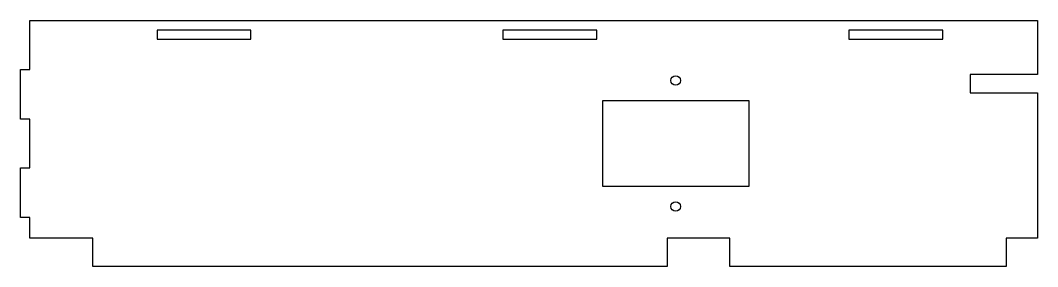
# Model space of a CAD drawing. Header units: millimetres. Extents: x 0 to 323, y 0 to 78.
import ezdxf

# ---------------------------------------------------------------- set-up
doc = ezdxf.new("R2010")
doc.units = ezdxf.units.MM
doc.layers.add('CUT', color=1, linetype='Continuous')

msp = doc.modelspace()

# ---------------------------------------------------------------- linework, layer by layer
at = {"layer": 'CUT'}
for points in [[(301.875, 55.075), (323.375, 55.075), (323.375, 8.925), (313.375, 8.925), (313.375, -0.075), (225.4583, -0.075), (225.4583, 8.925), (205.6083, 8.925), (205.6083, -0.075), (22.925, -0.075), (22.925, 8.925), (2.925, 8.925), (2.925, 15.525), (-0.075, 15.525), (-0.075, 31.275), (2.925, 31.275), (2.925, 46.725), (-0.075, 46.725), (-0.075, 62.475), (2.925, 62.475), (2.925, 78.075), (323.375, 78.075), (323.375, 60.925), (301.875, 60.925)], [(73.225, 72.075), (73.225, 74.925), (43.375, 74.925), (43.375, 72.075)], [(153.375, 72.075), (183.225, 72.075), (183.225, 74.925), (153.375, 74.925)], [(263.375, 72.075), (293.225, 72.075), (293.225, 74.925), (263.375, 74.925)], [(231.6, 52.55), (185, 52.55), (185, 25.45), (231.6, 25.45)]]:
    msp.add_lwpolyline(points, close=True, dxfattribs=at)
for centre in [(208.3, 59), (208.3, 19)]:
    msp.add_circle(centre, 1.525, dxfattribs=at)

doc.saveas('drawing.dxf')
